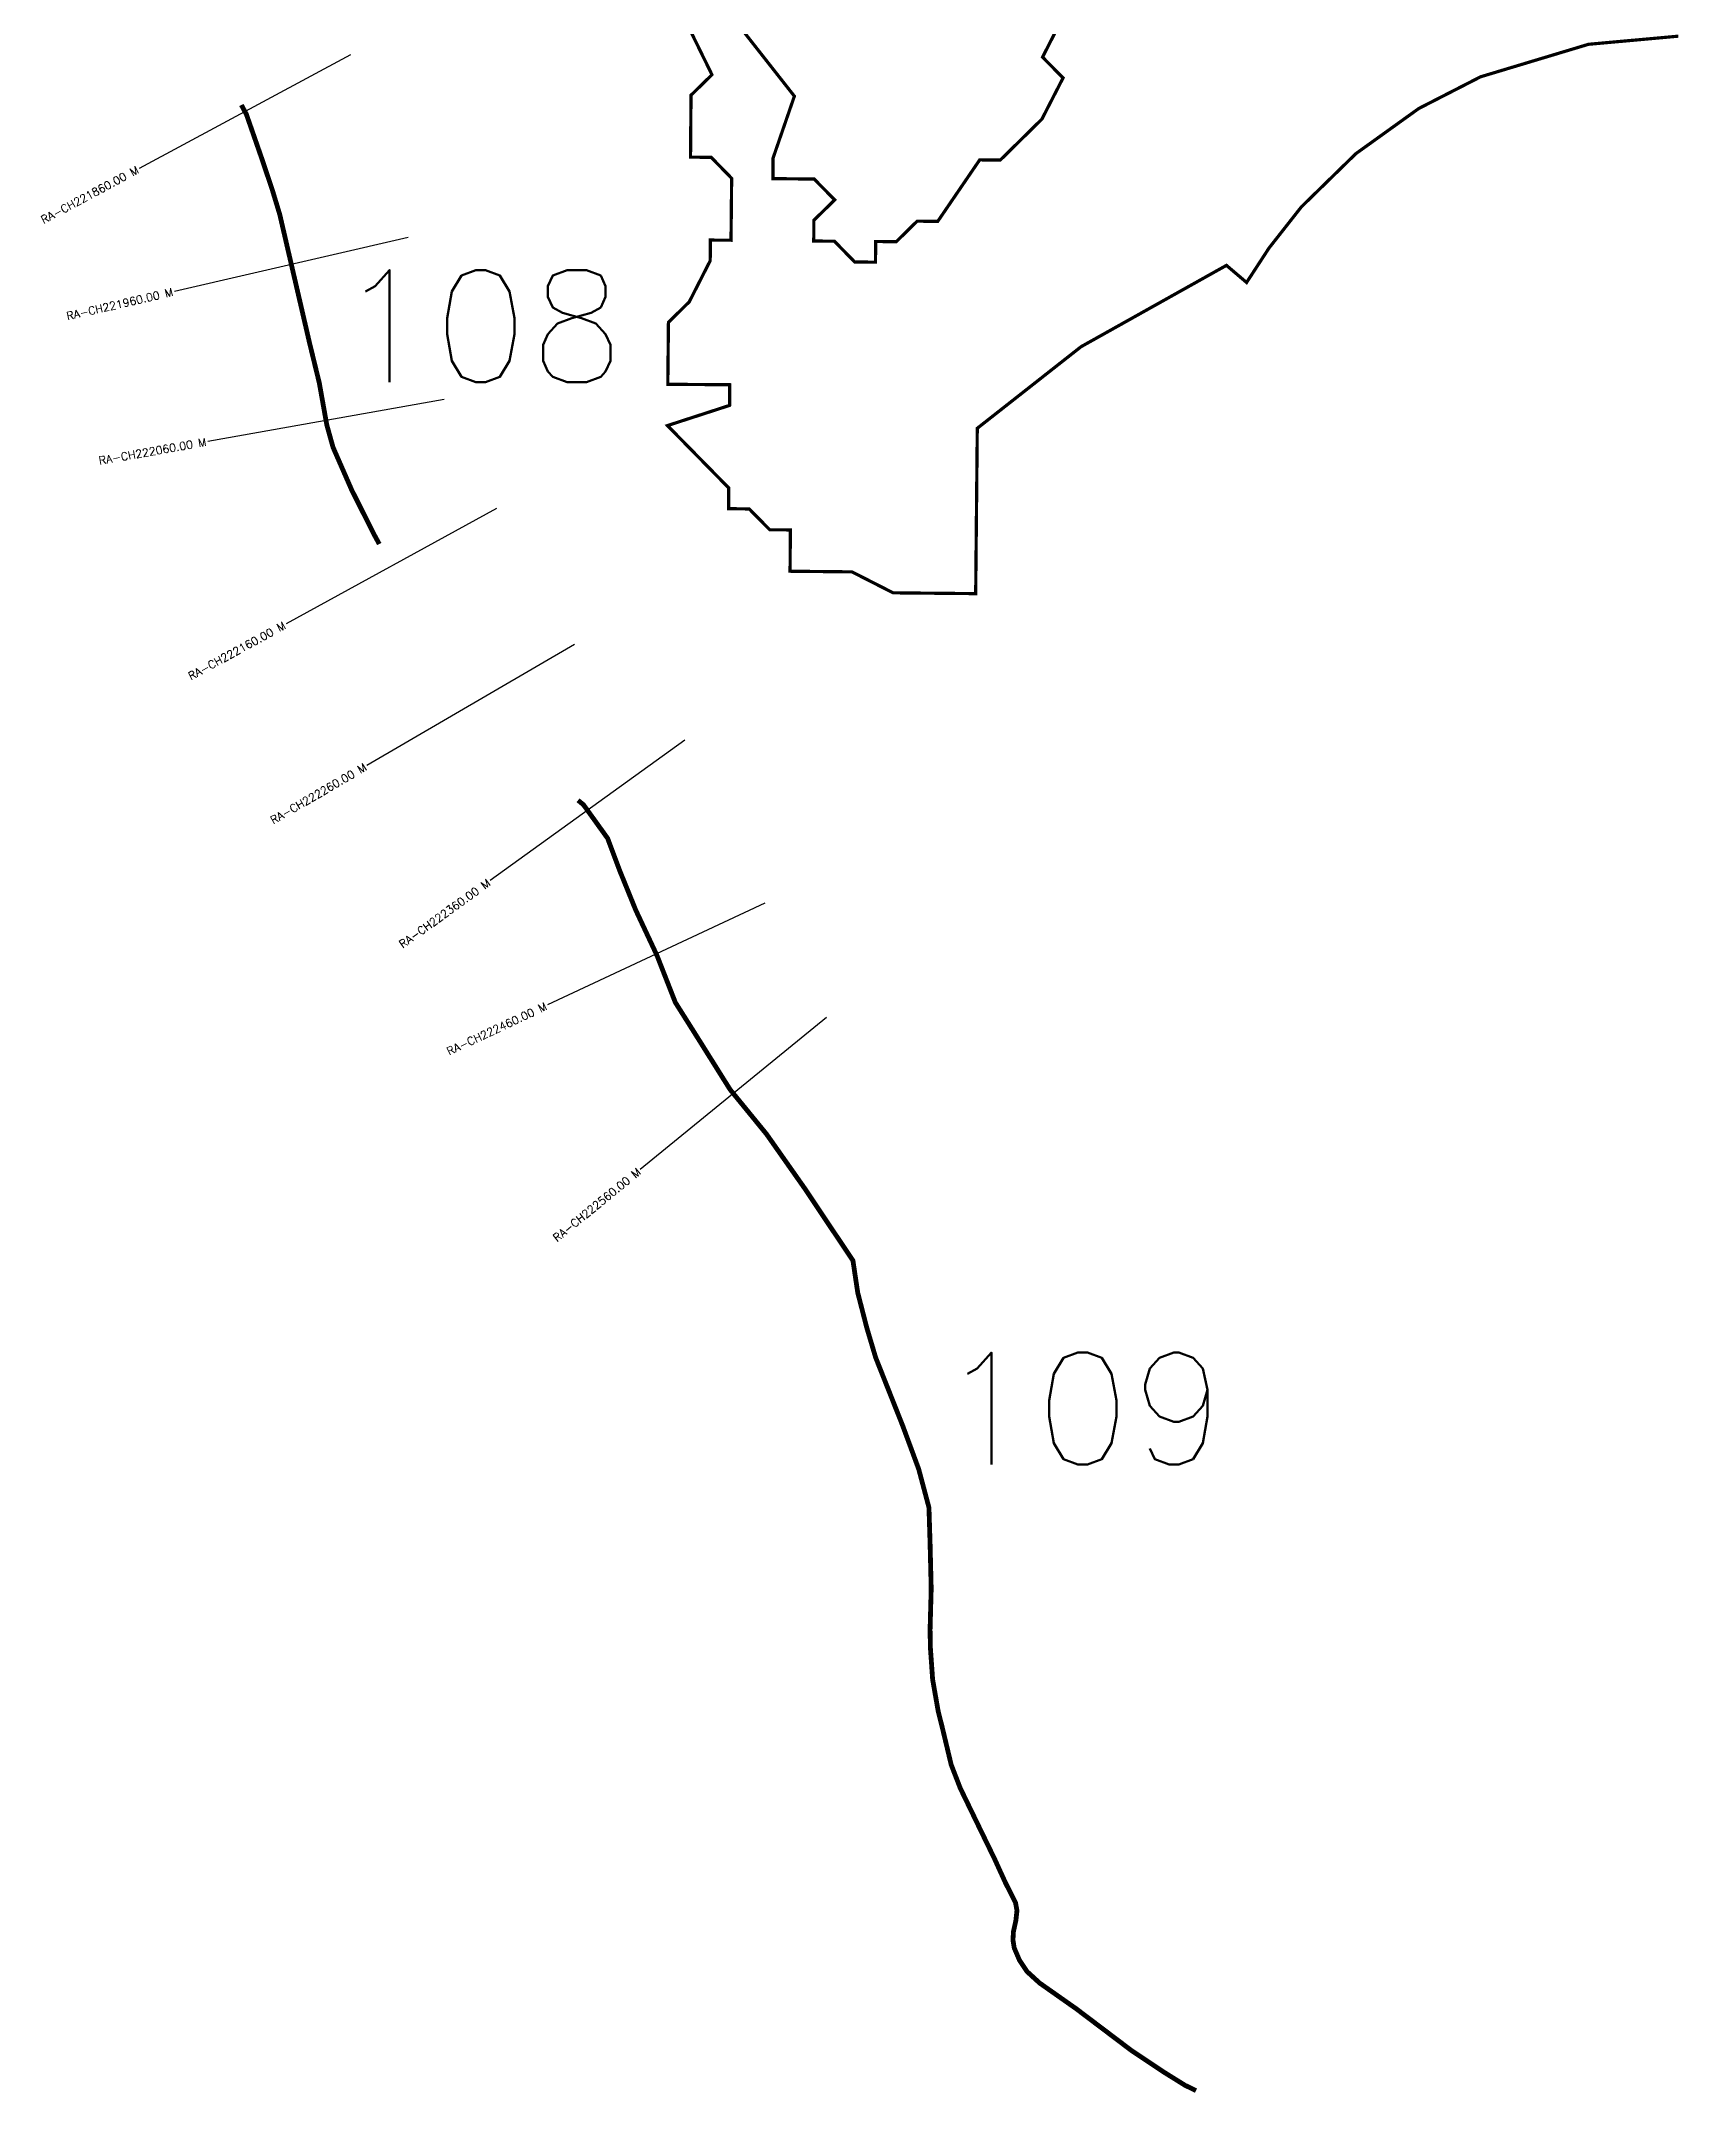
# Model space of a CAD drawing. Header units: metres. Extents: x 274346 to 277175, y 2062236 to 2067441.
# Drawn here: x 274735 to 275759, y 2062236 to 2063518 of the extents above; entities that cross this region are included whole.
import ezdxf
from ezdxf.enums import TextEntityAlignment as Align

# ---------------------------------------------------------------- set-up
doc = ezdxf.new("R2010")
doc.units = ezdxf.units.M
doc.header["$MEASUREMENT"] = 0
for name, color, linetype in [('CS', 134, 'Continuous'), ('CSMark', 6, 'Continuous'), ('NATURALLY PROTECTED', 3, 'Continuous')]:
    doc.layers.add(name, color=color, linetype=linetype)
doc.styles.get("Standard").update_dxf_attribs({"font": 'simplex.shx'})

msp = doc.modelspace()

# ---------------------------------------------------------------- linework, layer by layer
at = {"color": 6, "const_width": 2, "flags": 128}
for points in [[(275154.9, 2063548.2), (275206, 2063483.2), (275192.7, 2063444.6), (275192.6, 2063431.7), (275218.4, 2063431.4), (275231.2, 2063418.4), (275218.2, 2063405.7), (275218.1, 2063392.7), (275231, 2063392.6), (275243.7, 2063379.6), (275256.7, 2063379.5), (275256.8, 2063392.4), (275269.7, 2063392.3), (275282.7, 2063405.1), (275295.6, 2063405), (275321.8, 2063443.4), (275334.7, 2063443.3), (275360.7, 2063468.9), (275373.9, 2063494.6), (275361.1, 2063507.6), (275374.2, 2063533.3)], [(275758.4, 2063520.7), (275702.2, 2063515.6), (275634.8, 2063495.3), (275596.2, 2063475.5), (275556.9, 2063447.3), (275522.8, 2063414), (275502.6, 2063388.3), (275488.6, 2063366.8), (275476, 2063377.5), (275385.2, 2063326.7), (275320.3, 2063275.7), (275319.3, 2063172.4), (275267.7, 2063172.9), (275242, 2063186), (275203.3, 2063186.4), (275203.5, 2063212.2), (275190.6, 2063212.3), (275177.8, 2063225.3), (275164.9, 2063225.5), (275165, 2063238.4), (275126.7, 2063277.4), (275165.5, 2063290), (275165.6, 2063302.9), (275126.9, 2063303.2), (275127.3, 2063341.9), (275140.3, 2063354.7), (275153.4, 2063380.4), (275153.5, 2063393.3), (275166.4, 2063393.2), (275166.8, 2063431.9), (275154, 2063445), (275141.1, 2063445.1), (275141.4, 2063483.8), (275154.5, 2063496.6), (275141.8, 2063522.5)]]:
    msp.add_lwpolyline(points, dxfattribs=at)
at = {"layer": 'CS'}
for p, q in [((274928.7, 2063509.1), (274796.5, 2063438.1)), ((274964.7, 2063395), (274818.6, 2063361.2)), ((274987.2, 2063293.6), (274839.5, 2063267.4)), ((275019.9, 2063225.6), (274888.4, 2063153.6)), ((275068.5, 2063140.6), (274938.8, 2063065.1)), ((275137.5, 2063080.9), (275015.9, 2062993.1)), ((275187.6, 2062979.1), (275051.8, 2062915.4)), ((275226, 2062907.5), (275109.7, 2062812.7))]:
    msp.add_line(p, q, dxfattribs=at)
at = {"layer": 'NATURALLY PROTECTED', "const_width": 3, "flags": 128}
for points in [[(274860.4, 2063477.7), (274863.5, 2063472), (274872.9, 2063445), (274879.7, 2063424.8), (274884.4, 2063409.3), (274903, 2063329.1), (274909.1, 2063304.1), (274913.8, 2063277.8), (274917.7, 2063263.8), (274929.3, 2063237.3), (274943.1, 2063209.8), (274946.6, 2063203.4)], [(275070.8, 2063043.3), (275074.2, 2063040.5), (275089.3, 2063019.5), (275096.7, 2062999.7), (275106.9, 2062974.6), (275120.1, 2062946.4), (275131.6, 2062917), (275143.6, 2062898), (275165.8, 2062862.6), (275188.6, 2062834.7), (275212.3, 2062801), (275242.6, 2062755.7), (275245.6, 2062735.6), (275251.2, 2062713.9), (275256.8, 2062695.1), (275273.7, 2062652.5), (275283.7, 2062625.4), (275290.1, 2062601.4), (275290.8, 2062579.2), (275291.5, 2062550.7), (275290.8, 2062525.1), (275291, 2062513.7), (275292.4, 2062494), (275295.9, 2062474), (275298.3, 2062464.5), (275304, 2062440.7), (275309.7, 2062426), (275322.3, 2062400), (275331.1, 2062381.9), (275337.8, 2062367.2), (275344.2, 2062354.5), (275345.1, 2062349.6), (275344.4, 2062343.3), (275342.9, 2062336.5), (275342.6, 2062331.2), (275343.4, 2062326.2), (275346.7, 2062318.5), (275351.4, 2062311.5), (275359.3, 2062304.3), (275382.2, 2062288.2), (275416.6, 2062262.2), (275435.9, 2062249.3), (275450, 2062240.5), (275457, 2062237.1)]]:
    msp.add_lwpolyline(points, dxfattribs=at)

# ---------------------------------------------------------------- texts
at = {"char_height": 70, "attachment_point": 1}
for s, insert in [('108', (274920, 2063374.5)), ('109', (275296.2, 2062698.2))]:
    msp.add_mtext_dynamic_manual_height_columns(s, width=95.172, gutter_width=1, heights=[0], dxfattribs=dict(at, insert=insert))
at = {"layer": 'CSMark'}
for s, rotation, p in [('RA-CH221860.00 M', 28.2531, (274795.7, 2063437.7)), ('RA-CH221960.00 M', 13.0227, (274817.6, 2063361)), ('RA-CH222060.00 M', 10.0336, (274838.5, 2063267.3)), ('RA-CH222160.00 M', 28.7149, (274887.5, 2063153.1)), ('RA-CH222260.00 M', 30.2091, (274938, 2063064.6)), ('RA-CH222360.00 M', 35.8016, (275015.1, 2062992.5)), ('RA-CH222460.00 M', 25.1006, (275050.9, 2062915)), ('RA-CH222560.00 M', 39.1819, (275109, 2062812.1))]:
    msp.add_text(s, height=5, rotation=rotation, dxfattribs=at).set_placement(p, align=Align.MIDDLE_RIGHT)

doc.saveas('drawing.dxf')
